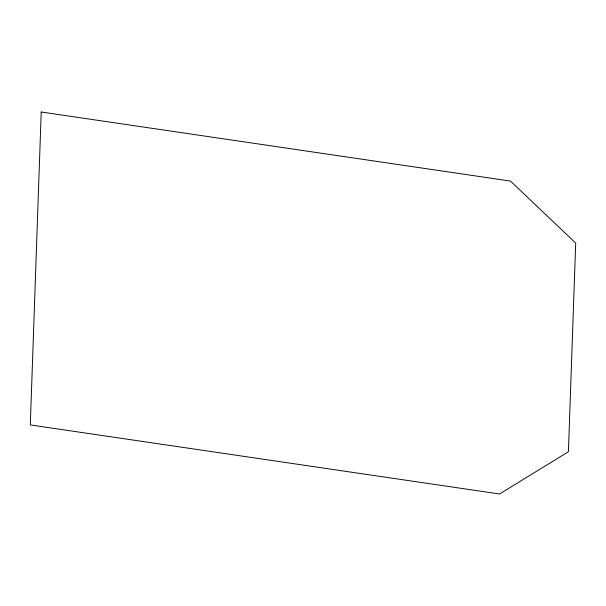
<?xml version="1.0" encoding="UTF-8"?>
<svg xmlns="http://www.w3.org/2000/svg" width="606" height="606" viewBox="0 0 606 606"><rect width="100%" height="100%" fill="white"/><g stroke="black" fill="none" stroke-linecap="round" stroke-linejoin="round"><path stroke-width="0.91" d="M41.216 112.004L30.3 424.927L499.564 493.996L568.42 451.712L575.7 243.097L510.479 181.073L41.216 112.004"/></g></svg>
